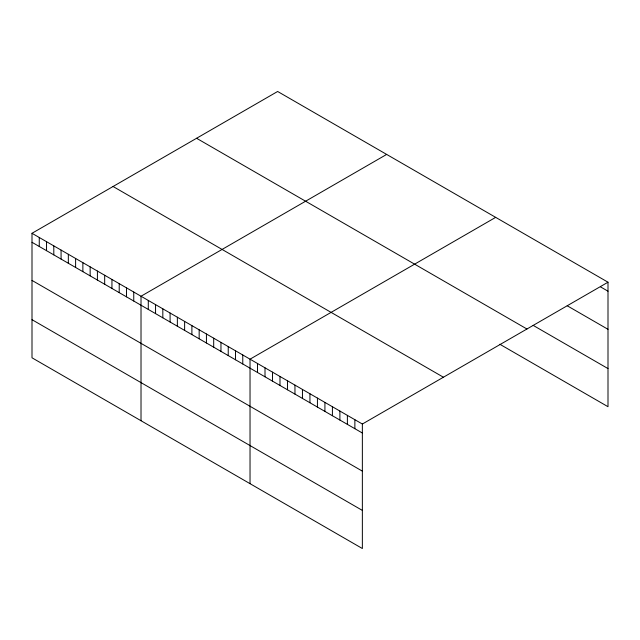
<?xml version="1.0" encoding="UTF-8"?>
<svg xmlns="http://www.w3.org/2000/svg" width="640" height="640" viewBox="0 0 640 640"><rect width="100%" height="100%" fill="white"/><g stroke="black" fill="none" stroke-linecap="round" stroke-linejoin="round"><path stroke-width="0.96" d="M32 233.296L362.36 424.024L362.36 548.52L32 357.792L32 233.296L277.64 91.48L608 282.208L608 406.704L499.84 344.256M386.664 154.416L141.016 296.24L141.016 420.736M495.68 217.36L250.032 359.176L250.032 483.672M362.36 424.024L608 282.208M600.512 286.872L608 291.2M567.232 305.776L608 329.312M533.12 325.352L608 368.584M196.584 138.28L526.936 329.008M113.064 186.496L443.416 377.224M32 242.288L362.36 433.016M32 280.408L362.36 471.136M32 319.68L362.36 510.408M354.872 419.704L354.872 428.696M347.384 415.384L347.384 424.376M339.896 411.056L339.896 420.048M332.408 406.736L332.408 415.728M324.92 402.408L324.92 411.4M317.432 398.088L317.432 407.08M309.936 393.768L309.936 402.76M302.448 389.44L302.448 398.432M294.96 385.12L294.96 394.112M287.472 380.792L287.472 389.784M279.984 376.472L279.984 385.464M272.496 372.152L272.496 381.144M265.008 367.824L265.008 376.816M257.52 363.504L257.52 372.496M242.768 354.984L242.768 363.976M235.496 350.784L235.496 359.776M228.232 346.592L228.232 355.584M220.96 342.392L220.96 351.384M213.696 338.2L213.696 347.192M206.432 334L206.432 342.992M199.16 329.808L199.16 338.8M191.896 325.608L191.896 334.6M184.624 321.416L184.624 330.408M177.36 317.216L177.36 326.208M170.088 313.024L170.088 322.016M162.824 308.824L162.824 317.816M155.552 304.632L155.552 313.624M148.288 300.432L148.288 309.424M133.752 292.04L133.752 301.032M126.48 287.848L126.48 296.84M119.216 283.648L119.216 292.64M111.944 279.456L111.944 288.448M104.68 275.256L104.68 284.248M97.408 271.064L97.408 280.056M90.144 266.864L90.144 275.856M82.872 262.672L82.872 271.664M75.608 258.472L75.608 267.464M68.336 254.28L68.336 263.272M61.072 250.08L61.072 259.072M53.8 245.888L53.8 254.88M46.536 241.688L46.536 250.68M39.264 237.496L39.264 246.488"/></g></svg>
